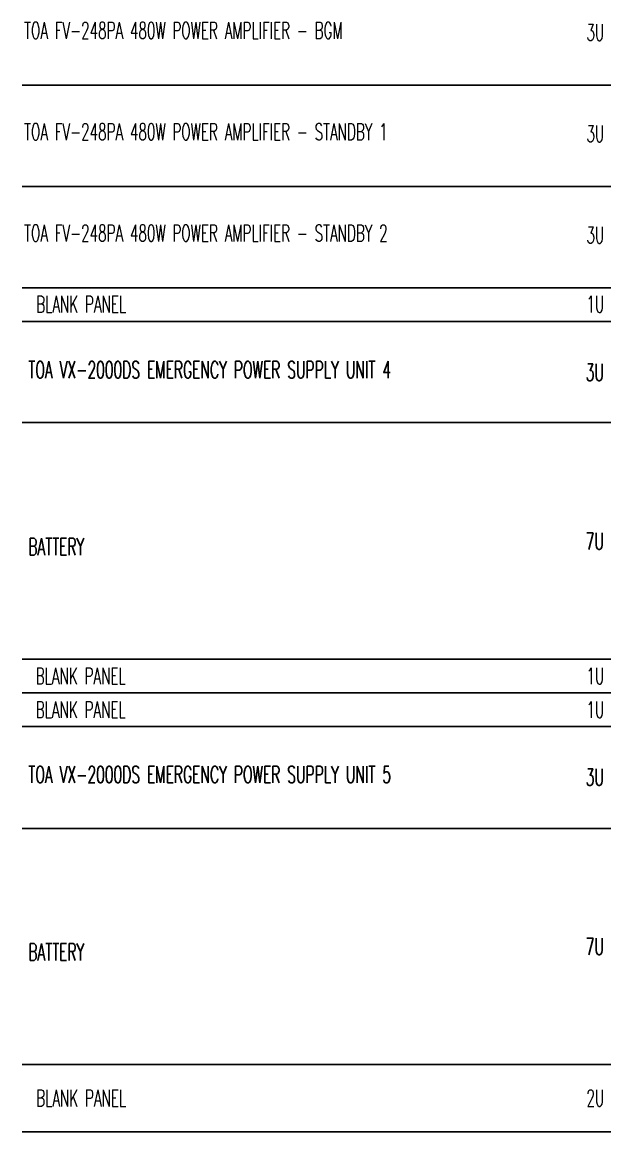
# Model space of a CAD drawing. Header units: millimetres. Extents: x 2974 to 5671, y 1205 to 3288.
# Drawn here: x 5136.2 to 5303.3, y 1302.7 to 1617.8 of the extents above; entities that cross this region are included whole.
import ezdxf
from ezdxf.enums import TextEntityAlignment as Align

# ---------------------------------------------------------------- set-up
doc = ezdxf.new("R2010")
doc.units = ezdxf.units.MM
doc.layers.add('0-RACK', color=7, linetype='Continuous')
doc.layers.add('TEXT', color=3, linetype='Continuous')
doc.styles.add('SIMPLEX', font='simplex.shx', dxfattribs={"width": 0.6})

msp = doc.modelspace()

# ---------------------------------------------------------------- linework, layer by layer
at = {"layer": '0-RACK', "color": 0, "linetype": 'Continuous'}
for p, q in [((5136.19281, 1599.94158, 0.06284), (5303.34984, 1599.94158, 0.06284)), ((5136.19281, 1599.94158, 0.06284), (5303.34984, 1599.94158, 0.06284)), ((5136.19281, 1599.94158, 0.06284), (5303.34984, 1599.94158, 0.06284)), ((5136.19281, 1571.16442, 0.06284), (5303.34984, 1571.16442, 0.06284)), ((5136.19281, 1571.16442, 0.06284), (5303.34984, 1571.16442, 0.06284)), ((5136.19281, 1542.38726, 0.06284), (5303.34984, 1542.38726, 0.06284)), ((5136.19281, 1532.79487, 0.06284), (5303.34984, 1532.79487, 0.06284)), ((5136.19281, 1504.10687, -0.02095), (5303.34984, 1504.10687, -0.02095)), ((5136.19281, 1504.10687, -0.02095), (5303.34984, 1504.10687, -0.02095)), ((5136.19281, 1436.93044, -0.02095), (5303.34984, 1436.93044, -0.02095)), ((5136.19281, 1427.36777, -0.02095), (5303.34984, 1427.36777, -0.02095)), ((5136.19281, 1417.80511, -0.02095), (5303.34984, 1417.80511, -0.02095)), ((5136.19281, 1388.84961, -0.02095), (5303.34984, 1388.84961, -0.02095)), ((5136.19281, 1388.84961, -0.02095), (5303.34984, 1388.84961, -0.02095)), ((5136.19281, 1321.83169, -0.02095), (5303.34984, 1321.83169, -0.02095)), ((5136.19281, 1302.70636, -0.02095), (5303.34984, 1302.70636, -0.02095))]:
    msp.add_line(p, q, dxfattribs=at)

# ---------------------------------------------------------------- texts
at = {"layer": '0-RACK', "color": 3, "extrusion": (-4.40822e-16, 0.000346206, 1), "style": 'SIMPLEX', "width": 0.6}
for s, p in [('TOA FV-248PA 480W POWER AMPLIFIER - BGM', (5136.75663, 1615.47105, 0.57273)), ('TOA FV-248PA 480W POWER AMPLIFIER - STANDBY 1', (5136.75663, 1586.69388, 0.56276)), ('TOA FV-248PA 480W POWER AMPLIFIER - STANDBY 2', (5136.75663, 1557.91672, 0.5528))]:
    msp.add_text(s, height=4.6896118, dxfattribs=at).set_placement(p, align=Align.MIDDLE_LEFT)
at = {"layer": '0-RACK', "color": 3, "style": 'SIMPLEX', "width": 0.6}
for p in [(5298.96717, 1614.90502, 0.06284), (5298.96717, 1586.12786, 0.06284), (5298.96717, 1557.3507, 0.06284)]:
    msp.add_text('3U', height=4.689612, dxfattribs=at).set_placement(p, align=Align.MIDDLE_CENTER)
at = {"layer": '0-RACK', "color": 7, "style": 'SIMPLEX', "width": 0.6}
for s, height, p in [('BLANK PANEL', 4.6896118, (5152.93109, 1537.72424, 0.06284)), ('1U', 4.689612, (5298.96545, 1537.72424, 0.06284)), ('BLANK PANEL', 4.6896118, (5152.80288, 1432.13424, -0.02095)), ('1U', 4.689612, (5298.96545, 1432.13424, -0.02095)), ('BLANK PANEL', 4.6896118, (5152.80288, 1422.57158, -0.02095)), ('1U', 4.689612, (5298.96545, 1422.57158, -0.02095)), ('BLANK PANEL', 4.6896118, (5152.93109, 1312.26903, -0.02095)), ('2U', 4.689612, (5298.96545, 1312.26903, -0.02095))]:
    msp.add_text(s, height=height, dxfattribs=at).set_placement(p, align=Align.MIDDLE_CENTER)
at = {"layer": '0-RACK', "color": 141, "style": 'SIMPLEX', "width": 0.6}
for p in [(5298.79991, 1470.4394, -0.02095), (5298.79991, 1355.34065, -0.02095)]:
    msp.add_text('7U', height=4.796194, dxfattribs=at).set_placement(p, align=Align.MIDDLE_CENTER)
for p in [(5137.94325, 1468.87439, -0.02095), (5137.94325, 1353.77564, -0.02095)]:
    msp.add_text('BATTERY', height=4.796194, dxfattribs=at).set_placement(p, align=Align.MIDDLE_LEFT)
at = {"layer": 'TEXT', "color": 141, "style": 'SIMPLEX', "width": 0.6}
for s, p in [('TOA VX-2000DS EMERGENCY POWER SUPPLY UNIT 4', (5137.96683, 1519.12564, 0.03386)), ('TOA VX-2000DS EMERGENCY POWER SUPPLY UNIT 5', (5137.96683, 1404.1656, -0.04993))]:
    msp.add_text(s, height=4.7961938, dxfattribs=at).set_placement(p, align=Align.MIDDLE_LEFT)
for p in [(5298.81908, 1518.36666, 0.06284), (5298.81908, 1403.40662, -0.02095)]:
    msp.add_text('3U', height=4.796194, dxfattribs=at).set_placement(p, align=Align.MIDDLE_CENTER)

doc.saveas('drawing.dxf')
